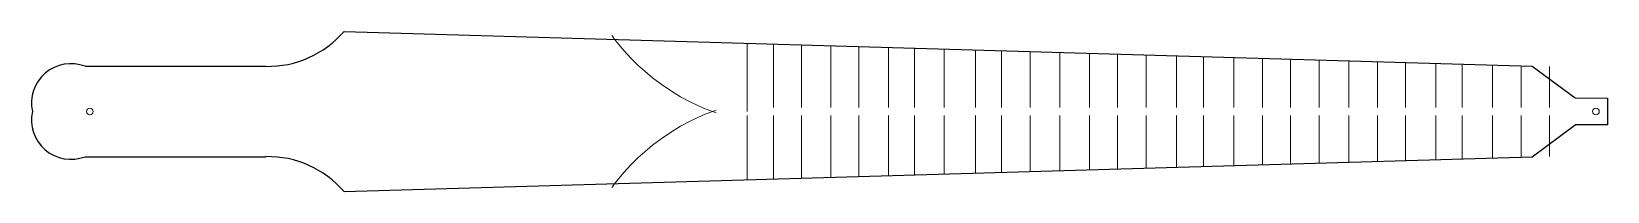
# Model space of a CAD drawing. Header units: millimetres. Extents: x 0 to 820, y -42 to 42.
import ezdxf

# ---------------------------------------------------------------- set-up
doc = ezdxf.new("R2010")
doc.units = ezdxf.units.MM
for name, color, linetype, lineweight in [('Fixierung', 7, 'CONTINUOUS', 0), ('Schneide', 3, 'CONTINUOUS', 0), ('Schneidende', 7, 'CONTINUOUS', 0)]:
    doc.layers.add(name, color=color, linetype=linetype, lineweight=lineweight)
doc.layers.add('Schwert', color=7, linetype='CONTINUOUS')

msp = doc.modelspace()

# ---------------------------------------------------------------- linework, layer by layer
at = {"layer": 'Fixierung'}
for centre in [(29.85, 0), (814, 0)]:
    msp.add_circle(centre, 1.75, dxfattribs=at)
at = {"layer": 'Schneide'}
for p, q in [((372.15, 35.57), (372.15, 2.07)), ((372.15, 34.56), (372.15, 0)), ((385.79, 2.07), (385.79, 35.17)), ((400.31, 34.75), (400.31, 2.07)), ((415.71, 2.07), (415.71, 34.32)), ((430.25, 33.88), (430.25, 2.07)), ((445.62, 2.07), (445.62, 33.43)), ((459.26, 33.03), (459.26, 2.07)), ((474.65, 2.07), (474.65, 32.59)), ((490.95, 32.11), (490.95, 2.07)), ((504.56, 2.07), (504.56, 31.71)), ((519.51, 31.28), (519.51, 2.07)), ((534.92, 2.07), (534.92, 30.82)), ((550.29, 30.38), (550.29, 2.07)), ((564.83, 2.07), (564.83, 29.93)), ((579.78, 29.52), (579.78, 2.07)), ((595.62, 2.07), (595.62, 29.05)), ((609.66, 28.65), (609.66, 2.07)), ((625.54, 2.07), (625.54, 28.21)), ((640.48, 27.75), (640.48, 2.07)), ((655.01, 2.07), (655.01, 27.31)), ((669.92, 26.89), (669.92, 2.07)), ((685.36, 2.07), (685.36, 26.44)), ((700.3, 26), (700.3, 2.07)), ((714.84, 2.07), (714.84, 25.58)), ((730.7, 25.12), (730.7, 2.07)), ((744.31, 2.07), (744.31, 24.71)), ((760.17, 24.26), (760.17, 2.07)), ((775.1, 2.07), (775.1, 23.81)), ((789.9, 2.07), (789.9, 23.39)), ((372.15, -2.07), (372.15, -35.59)), ((385.79, -2.07), (385.79, -35.15)), ((400.31, -2.07), (400.31, -34.75)), ((415.71, -2.07), (415.71, -34.29)), ((430.25, -2.07), (430.25, -33.88)), ((445.62, -2.07), (445.62, -33.42)), ((459.26, -2.07), (459.26, -33.01)), ((474.65, -2.07), (474.65, -32.6)), ((490.95, -2.07), (490.95, -32.08)), ((504.56, -2.07), (504.56, -31.7)), ((519.51, -2.07), (519.51, -31.26)), ((534.92, -2.07), (534.92, -30.83)), ((550.29, -2.07), (550.29, -30.36)), ((564.83, -2.07), (564.83, -29.94)), ((579.78, -2.07), (579.78, -29.55)), ((595.62, -2.07), (595.62, -28.99)), ((609.66, -2.07), (609.66, -28.59)), ((625.54, -2.07), (625.54, -28.17)), ((640.48, -2.07), (640.48, -27.73)), ((655.01, -2.07), (655.01, -27.33)), ((669.92, -2.07), (669.92, -26.89)), ((685.36, -2.07), (685.36, -26.44)), ((700.3, -2.07), (700.3, -25.96)), ((714.84, -2.07), (714.84, -25.59)), ((730.7, -2.07), (730.7, -25.11)), ((744.31, -2.07), (744.31, -24.71)), ((760.17, -2.07), (760.17, -24.25)), ((775.1, -2.07), (775.1, -23.82)), ((789.9, -2.07), (789.9, -23.41))]:
    msp.add_line(p, q, dxfattribs=at)
at = {"layer": 'Schneidende', "color": 7}
for points in [[(301.71, 39.59), (301.71, 39.59), (319.77, 11.97), (355.88, -0.77)], [(301.71, -39.59), (301.71, -39.59), (319.77, -11.97), (355.88, 0.77)]]:
    msp.add_open_spline(points, degree=3, dxfattribs=at)
at = {"layer": 'Schwert', "color": 7}
for p, q in [((162.22, 41.69), (780.77, 23.66)), ((162.22, -41.69), (780.77, -23.66))]:
    msp.add_line(p, q, dxfattribs=at)
at = {"layer": 'Schwert'}
for p, q in [((27.41, 23.54), (121.57, 23.54)), ((780.77, 23.66), (803.13, 7.06)), ((803.13, 7.06), (820, 7)), ((820, 7), (820, -7)), ((780.77, -23.66), (803.23, -6.98)), ((820, -7), (803.23, -6.98)), ((27.41, -23.54), (121.57, -23.54))]:
    msp.add_line(p, q, dxfattribs=at)
for centre, radius, start, end in [((122.63, 75.75), 52.23, 268.836, 319.2938), ((20, 4.44), 20.49, 68.79841, 192.50668), ((20, -4.44), 20.49, 167.49332, 291.20159), ((122.63, -75.75), 52.23, 40.7062, 91.164)]:
    msp.add_arc(centre, radius, start, end, dxfattribs=at)

doc.saveas('drawing.dxf')
